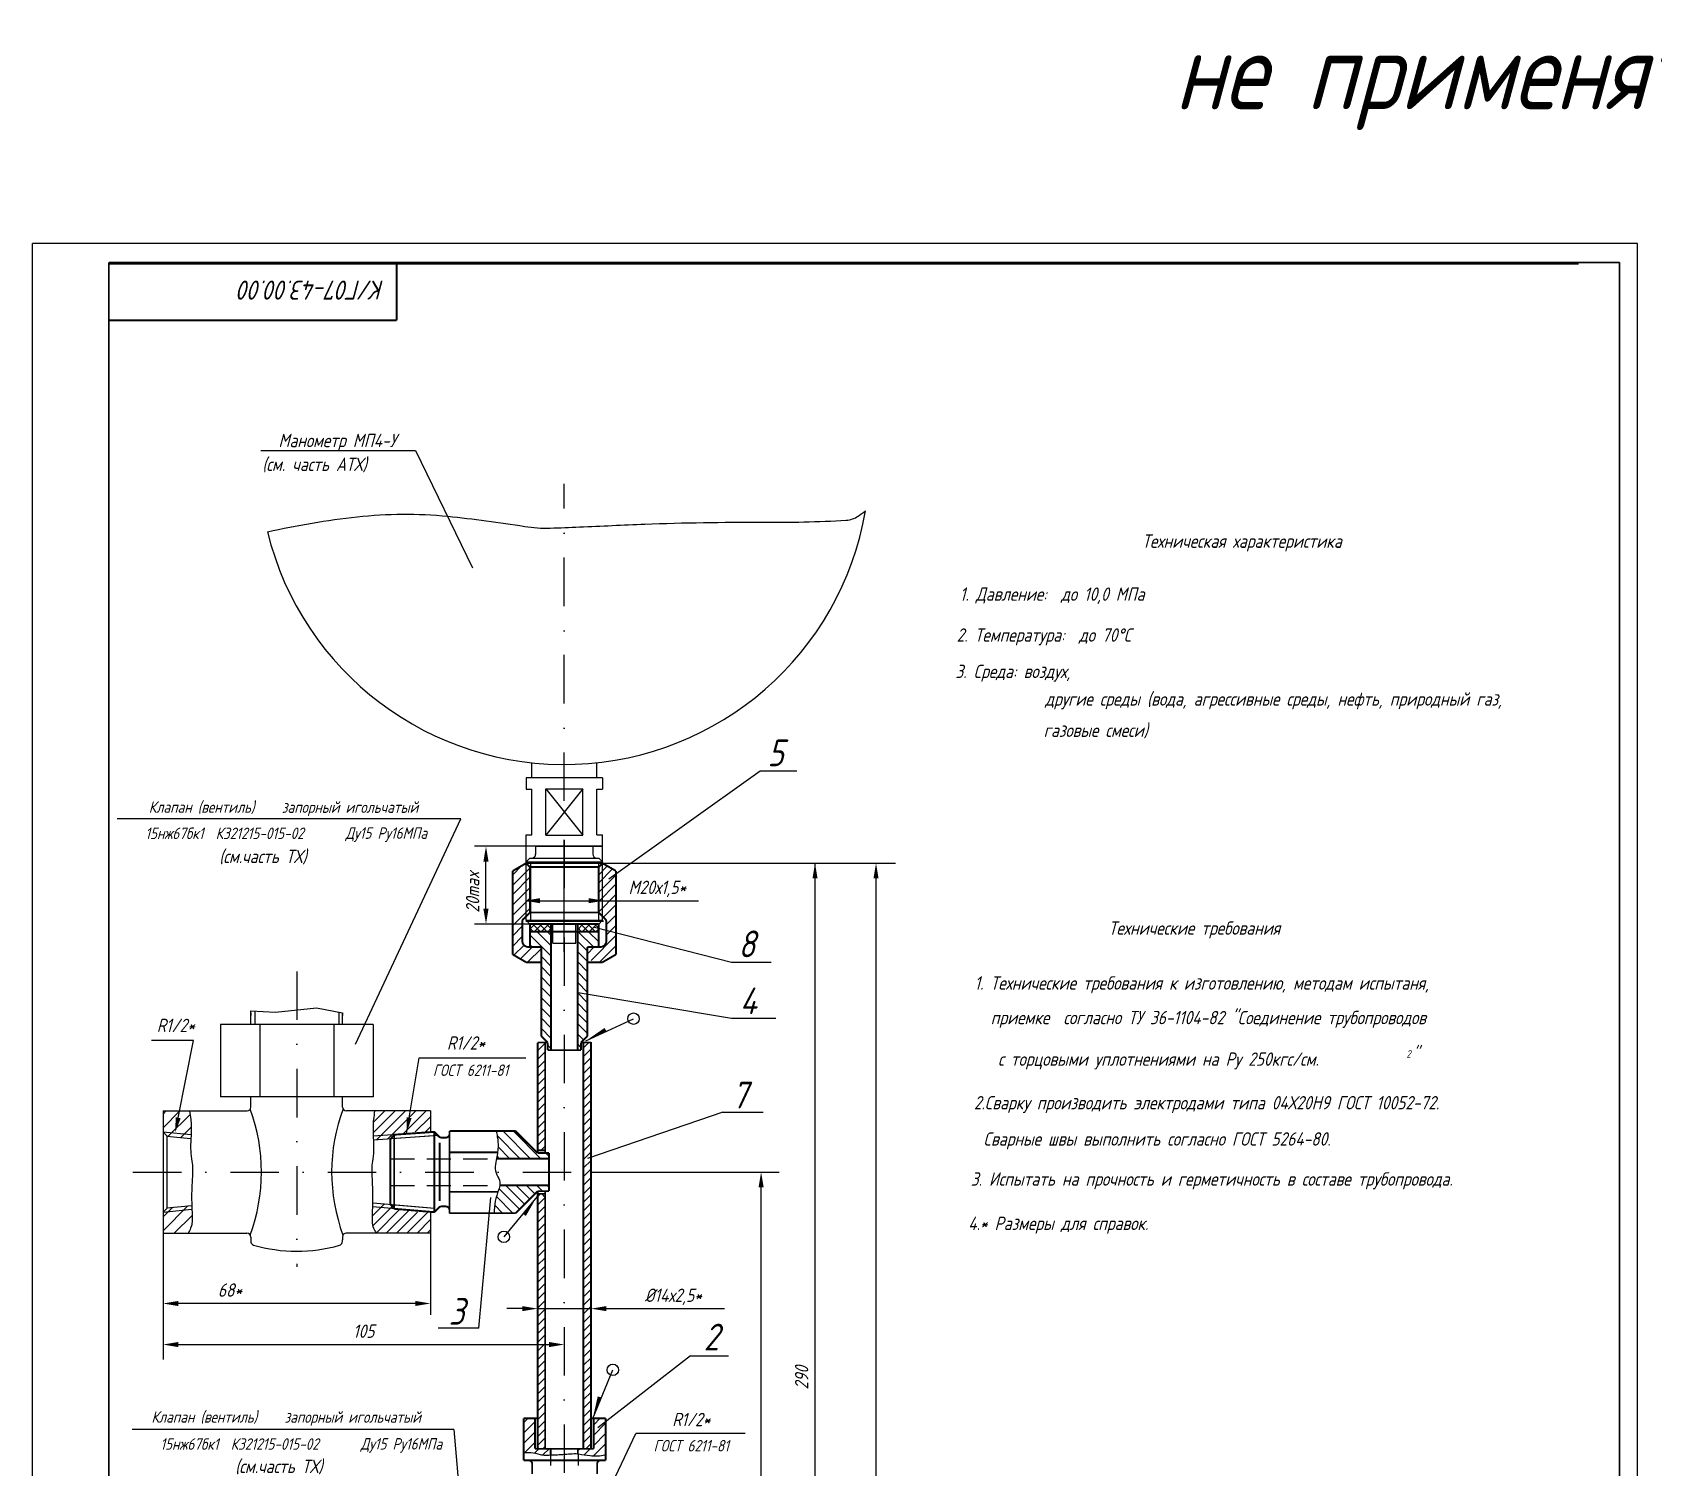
# Model space of a CAD drawing. Extents: x 952 to 2252, y 322 to 974.
# Drawn here: x 951.8 to 1376, y 598.4 to 974 of the extents above; entities that cross this region are included whole.
import ezdxf
from ezdxf.enums import TextEntityAlignment as Align

# ---------------------------------------------------------------- set-up
doc = ezdxf.new("R2010")
doc.units = 0
doc.header["$MEASUREMENT"] = 0
doc.linetypes.add('DASHDOT', pattern=[25.4, 12.7, -6.35, 0, -6.35])
doc.linetypes.add('HIDDEN', pattern=[9.525, 6.35, -3.175])
doc.layers.get('0').update_dxf_attribs({"linetype": 'CONTINUOUS'})
doc.layers.get('DEFPOINTS').update_dxf_attribs({"linetype": 'CONTINUOUS'})
doc.styles.add('ROMANC', font='romanc', dxfattribs={"width": 0.8, "oblique": 15, "height": 3.5})
doc.dimstyles.get("Standard").update_dxf_attribs({"dimtxt": 0.18, "dimasz": 0.18, "dimexe": 0.18, "dimexo": 0.0625, "dimgap": 0.09, "dimtad": 0, "dimtih": 1, "dimtoh": 1, "dimdec": 4, "dimzin": 0, "dimdsep": 46, "dimtxsty": 'Standard', "dimcen": 0.09, "dimadec": 0, "dimazin": 0, "dimtfac": 1, "dimtdec": 4, "dimtofl": 0, "dimtmove": 0, "dimatfit": 3, "dimfxl": 0, "dimtolj": 1, "dimtzin": 0, "dimarcsym": 0})

# ---------------------------------------------------------------- blocks, each defined once
blk = doc.blocks.new('*X5')
at = {"color": 0}
for p, q in [((430.22, 1642.55), (432.22, 1644.55)), ((430.22, 1640.31), (432.22, 1642.31)), ((442.22, 1643.33), (443.63, 1644.74)), ((442.22, 1641.08), (444.22, 1643.08)), ((430.22, 1638.06), (432.22, 1640.06)), ((430.22, 1635.82), (432.22, 1637.82)), ((442.22, 1638.84), (444.22, 1640.84)), ((442.22, 1636.59), (444.22, 1638.59)), ((430.22, 1633.57), (432.22, 1635.57)), ((430.22, 1631.33), (432.22, 1633.33)), ((442.22, 1634.35), (444.22, 1636.35)), ((442.22, 1632.1), (444.22, 1634.1)), ((430.22, 1629.08), (432.22, 1631.08)), ((442.22, 1629.86), (444.22, 1631.86)), ((442.22, 1627.61), (444.22, 1629.61)), ((430.22, 1626.84), (432.22, 1628.84)), ((430.22, 1624.59), (432.22, 1626.59)), ((442.22, 1625.37), (444.22, 1627.37)), ((442.22, 1623.12), (444.22, 1625.12)), ((430.22, 1622.35), (432.22, 1624.35)), ((430.22, 1620.1), (432.22, 1622.1)), ((442.22, 1620.88), (444.22, 1622.88)), ((442.22, 1618.63), (444.22, 1620.63)), ((430.22, 1617.86), (432.22, 1619.86)), ((431.15, 1616.54), (432.22, 1617.61)), ((442.22, 1616.39), (444.22, 1618.39)), ((442.22, 1614.14), (444.22, 1616.14)), ((442.22, 1611.9), (444.22, 1613.9)), ((442.22, 1609.65), (443.41, 1610.84)), ((442.22, 1607.41), (444.22, 1609.41)), ((443.41, 1610.84), (444.22, 1611.65)), ((430.22, 1604.39), (430.97, 1605.14)), ((430.22, 1602.14), (432.22, 1604.14)), ((442.22, 1605.16), (444.22, 1607.16)), ((442.22, 1602.92), (444.22, 1604.92)), ((430.22, 1599.9), (432.22, 1601.9)), ((430.22, 1597.65), (432.22, 1599.65)), ((442.22, 1600.67), (444.22, 1602.67)), ((442.22, 1598.43), (444.22, 1600.43)), ((430.22, 1595.41), (432.22, 1597.41)), ((430.22, 1593.16), (432.22, 1595.16)), ((442.22, 1596.18), (444.22, 1598.18)), ((442.22, 1593.94), (444.22, 1595.94)), ((430.22, 1590.92), (432.22, 1592.92)), ((442.22, 1591.69), (444.22, 1593.69)), ((442.22, 1589.45), (444.22, 1591.45)), ((430.22, 1588.67), (432.22, 1590.67)), ((430.22, 1586.43), (432.22, 1588.43)), ((442.22, 1587.2), (444.22, 1589.2)), ((442.22, 1584.96), (444.22, 1586.96)), ((430.22, 1584.18), (432.22, 1586.18)), ((430.22, 1581.94), (432.22, 1583.94)), ((442.22, 1582.71), (444.22, 1584.71)), ((442.22, 1580.47), (444.22, 1582.47)), ((430.22, 1579.69), (432.22, 1581.69)), ((430.22, 1577.45), (432.22, 1579.45)), ((442.22, 1578.22), (444.22, 1580.22)), ((430.22, 1575.2), (432.22, 1577.2)), ((430.22, 1572.96), (432.22, 1574.96)), ((442.22, 1575.98), (444.22, 1577.98)), ((442.22, 1573.73), (444.22, 1575.73)), ((430.22, 1570.71), (432.22, 1572.71)), ((430.22, 1568.47), (432.22, 1570.47)), ((442.22, 1571.49), (444.22, 1573.49)), ((442.22, 1569.24), (444.22, 1571.24)), ((430.22, 1566.22), (432.22, 1568.22)), ((430.22, 1563.98), (432.22, 1565.98)), ((442.22, 1567), (444.22, 1569)), ((442.22, 1564.75), (444.22, 1566.75)), ((430.22, 1561.73), (432.22, 1563.73)), ((430.92, 1560.19), (432.22, 1561.49)), ((442.22, 1562.5), (444.22, 1564.5)), ((442.22, 1560.26), (444.22, 1562.26)), ((430.22, 1559.49), (430.92, 1560.19)), ((430.22, 1557.24), (432.22, 1559.24)), ((430.22, 1555), (432.22, 1557)), ((442.22, 1558.01), (444.22, 1560.01)), ((442.22, 1555.77), (444.22, 1557.77)), ((430.22, 1552.75), (432.22, 1554.75)), ((442.22, 1553.52), (444.22, 1555.52)), ((442.22, 1551.28), (444.22, 1553.28)), ((430.22, 1550.5), (432.22, 1552.5)), ((430.22, 1548.26), (432.22, 1550.26)), ((442.22, 1549.03), (444.22, 1551.03)), ((442.22, 1546.79), (444.22, 1548.79)), ((430.22, 1546.01), (432.22, 1548.01)), ((430.22, 1543.77), (432.22, 1545.77)), ((442.22, 1544.54), (444.22, 1546.54)), ((442.22, 1542.3), (444.22, 1544.3)), ((430.22, 1541.52), (432.22, 1543.52)), ((430.22, 1539.28), (432.22, 1541.28)), ((442.22, 1540.05), (444.22, 1542.05)), ((431.6, 1538.41), (432.22, 1539.03)), ((442.82, 1538.41), (444.22, 1539.81))]:
    blk.add_line(p, q, dxfattribs=at)
blk = doc.blocks.new('*X1')
at = {"color": 0}
for p, q in [((426.61, 402.37), (427.76, 403.51)), ((444.92, 401.81), (446.62, 403.51)), ((426.61, 399.67), (429.52, 402.58)), ((426.61, 396.98), (429.52, 399.88)), ((444.92, 399.12), (448.01, 402.21)), ((444.92, 396.42), (448.01, 399.52)), ((426.82, 394.49), (429.52, 397.19)), ((429.42, 394.39), (430.54, 395.52)), ((431.61, 393.9), (433.23, 395.52)), ((440.77, 394.97), (441.31, 395.52)), ((442.42, 393.92), (444.01, 395.52)), ((444.86, 393.67), (448.01, 396.83)), ((447.76, 393.88), (448.01, 394.13))]:
    blk.add_line(p, q, dxfattribs=at)
blk = doc.blocks.new('*D6')
at = {"color": 0, "linetype": 'ByBlock'}
for p, q in [((1052.25, 773.17), (1018.76, 773.17)), ((1021.76, 756.82), (1021.76, 769.17)), ((1051.26, 752.82), (1018.76, 752.82))]:
    blk.add_line(p, q, dxfattribs=at)
for points in [[(1021.09, 769.17), (1022.43, 769.17), (1021.76, 773.17)], [(1021.09, 756.82), (1022.43, 756.82), (1021.76, 752.82)]]:
    blk.add_solid(points, dxfattribs=at)
at = {"layer": 'DEFPOINTS', "color": 0, "linetype": 'ByBlock'}
for p in [(1021.76, 773.17), (1052.25, 773.17), (1051.26, 752.82)]:
    blk.add_point(p, dxfattribs=at)
at = {"color": 0, "linetype": 'ByBlock', "style": 'ROMANC', "oblique": 15, "width": 0.8}
blk.add_text('20max', height=3.5, rotation=90, dxfattribs=at).set_placement((1018.26, 761.17), align=Align.MIDDLE_CENTER)
blk = doc.blocks.new('*X0')
at = {"color": 0}
for p, q in [((425.69, 471.44), (419.63, 477.5)), ((428.38, 471.44), (421.13, 478.69)), ((431.07, 471.44), (423.82, 478.69)), ((420.3, 471.44), (419.61, 472.13)), ((422.99, 471.44), (419.88, 474.56)), ((433.22, 471.99), (432.27, 472.94)), ((425.47, 458.19), (420.13, 463.52)), ((426.81, 459.54), (421.91, 464.44)), ((428.16, 460.88), (424.6, 464.44)), ((429.51, 462.23), (427.3, 464.44)), ((431.49, 462.94), (429.99, 464.44)), ((433.22, 463.91), (432.69, 464.44)), ((421.08, 457.19), (419, 459.27)), ((423.77, 457.19), (419.45, 461.52))]:
    blk.add_line(p, q, dxfattribs=at)
blk = doc.blocks.new('*X4')
at = {"color": 0}
for p, q in [((428.22, 720.97), (429.54, 722.29)), ((429.18, 720.29), (428.22, 721.25)), ((430.97, 720.29), (428.97, 722.29)), ((429.33, 720.29), (431.33, 722.29)), ((432.77, 720.29), (430.77, 722.29)), ((431.13, 720.29), (433.13, 722.29)), ((433.72, 721.14), (432.57, 722.29)), ((440.72, 720.9), (442.11, 722.29)), ((441.75, 720.29), (440.72, 721.33)), ((443.55, 720.29), (441.55, 722.29)), ((441.91, 720.29), (443.91, 722.29)), ((445.34, 720.29), (443.34, 722.29)), ((443.7, 720.29), (445.7, 722.29)), ((446.22, 721.22), (445.14, 722.29)), ((432.93, 720.29), (433.72, 721.09)), ((445.5, 720.29), (446.22, 721.01))]:
    blk.add_line(p, q, dxfattribs=at)
blk = doc.blocks.new('*X3')
at = {"color": 0}
for p, q in [((433.72, 692.41), (430.1, 696.02)), ((433.72, 695.1), (432.79, 696.02)), ((444.88, 692.02), (440.88, 696.02)), ((446.22, 693.38), (443.57, 696.02)), ((433.72, 689.71), (428.22, 695.21)), ((428.71, 692.02), (428.22, 692.52)), ((443.22, 690.99), (440.72, 693.49)), ((433.72, 687.02), (431.22, 689.52)), ((443.22, 688.29), (440.72, 690.79)), ((443.22, 685.6), (440.72, 688.1)), ((433.72, 684.32), (431.22, 686.82)), ((433.72, 681.63), (431.22, 684.13)), ((443.22, 682.91), (440.72, 685.41)), ((433.72, 678.94), (431.22, 681.44)), ((443.22, 680.21), (440.72, 682.71)), ((443.22, 677.52), (440.72, 680.02)), ((433.72, 676.24), (431.22, 678.74)), ((433.72, 673.55), (431.22, 676.05)), ((443.22, 674.82), (440.72, 677.32)), ((443.22, 672.13), (440.72, 674.63)), ((433.72, 670.85), (431.22, 673.35)), ((433.72, 668.16), (431.22, 670.66)), ((443.22, 669.44), (440.72, 671.94)), ((433.72, 665.47), (432.87, 666.32)), ((442.25, 667.71), (440.72, 669.24)), ((441.57, 665.7), (440.72, 666.55))]:
    blk.add_line(p, q, dxfattribs=at)

msp = doc.modelspace()

# ---------------------------------------------------------------- linework, layer by layer
for p, q in [((951.7984, 324.7636), (951.7984, 918.7636)), ((951.7984, 324.7636), (951.7984, 918.7636)), ((1371.7984, 918.7636), (951.7984, 918.7636)), ((1371.7984, 324.7636), (1371.7984, 918.7636)), ((1371.7984, 324.7636), (1371.7984, 918.7636)), ((971.7984, 913.43), (1356.371, 913.43)), ((1011.55, 864.521), (1052.03222, 864.521)), ((1052.03222, 864.521), (1066.941, 833.858)), ((1142.214, 780.67), (1102.676, 752.411)), ((1151.815, 780.67), (1142.214, 780.67)), ((1100.983, 778.90566), (1080.983, 778.90566)), ((1080.983, 778.90566), (1080.983, 775.90566)), ((1080.983, 778.90566), (1080.983, 775.90566)), ((1100.983, 778.90566), (1100.983, 775.90566)), ((1080.983, 775.90566), (1082.483, 775.90566)), ((1086.121, 776.045), (1095.853, 776.045)), ((1086.121, 776.00034), (1095.845, 776.00034)), ((1086.121, 763.861), (1086.121, 776.00034)), ((1086.121, 776.00034), (1095.845, 763.861)), ((1095.845, 776.00034), (1086.121, 763.861)), ((1095.845, 763.861), (1095.845, 776.00034)), ((1099.483, 775.90566), (1100.983, 775.90566)), ((1063.92599, 768.184), (973.987, 768.184)), ((1036.359, 709.23), (1063.92599, 768.184)), ((1080.983, 760.051), (1080.983, 764.00034)), ((1080.983, 761.00034), (1080.983, 764.00034)), ((1080.983, 764.00034), (1082.483, 764.00034)), ((1086.121, 763.861), (1095.853, 763.861)), ((1099.483, 764.00034), (1100.983, 764.00034)), ((1100.983, 761.00034), (1100.983, 764.00034)), ((1083.483, 761.00034), (1080.983, 761.00034)), ((1083.483, 761.00034), (1100.983, 761.00034)), ((1080.983, 756.927), (1081.983, 757.927)), ((1080.983, 756.927), (1100.983, 756.927)), ((1081.983, 757.927), (1099.983, 757.927)), ((1081.983, 757.905), (1082.483, 757.905)), ((1100.983, 756.927), (1099.983, 757.927)), ((1099.983, 741.648), (1099.983, 756.927)), ((1080.983, 742.66), (1080.983, 750.61659)), ((1080.983, 743.81), (1080.983, 750.61659)), ((1080.983, 743.832), (1080.983, 750.61659)), ((1100.983, 741.648), (1100.983, 750.61659)), ((1100.983, 742.694), (1100.983, 750.61659)), ((1100.983, 743.832), (1100.983, 750.61659)), ((1100.983, 746.75), (1126.095, 746.75)), ((1080.983, 741.648), (1100.983, 741.648)), ((1080.983, 741.648), (1081.983, 740.648)), ((1081.983, 740.648), (1099.983, 740.648)), ((1134.72, 730.622), (1098.852, 739.777)), ((1100.983, 741.648), (1099.983, 740.648)), ((1087.983, 735.648), (1093.983, 735.648)), ((1145.099, 730.622), (1134.72, 730.622)), ((1134.72, 715.951), (1094.635, 722.618)), ((1008.983, 714.392), (1008.983, 717.90312)), ((1008.983, 717.43), (1008.983, 716.73)), ((1009.99222, 717.84712), (1009.99222, 714.392)), ((1031.97378, 717.62947), (1031.97378, 714.392)), ((1032.983, 714.392), (1032.983, 717.43867)), ((1032.983, 717.43), (1032.983, 716.73)), ((1000.983, 714.392), (1000.983, 695.392)), ((1040.983, 714.392), (1000.983, 714.392)), ((1011.273, 714.392), (1011.273, 695.392)), ((1030.693, 714.392), (1030.693, 695.392)), ((1040.983, 714.392), (1040.983, 695.392)), ((1096.63833, 710.11286), (1109.11077, 715.87303)), ((1146.32, 715.951), (1134.72, 715.951)), ((993.988, 710.172), (982.983, 710.172)), ((989.94103, 689.95221), (993.988, 710.172)), ((1049.69465, 685.74545), (1052.965, 705.627)), ((1052.965, 705.627), (1080.88185, 705.627)), ((985.983, 691.75), (1007.983, 691.75)), ((1040.983, 695.392), (1000.983, 695.392)), ((1008.983, 692.75), (1008.983, 695.392)), ((1032.983, 692.75), (1032.983, 695.392)), ((1055.983, 691.75), (1033.983, 691.75)), ((1132.451, 691.402), (1097.045, 679.267)), ((1132.451, 691.402), (1143.026, 691.402)), ((985.98247, 686.25078), (993.2953, 685.55513)), ((985.983, 686.25), (986.983, 685.25)), ((986.983, 685.25), (986.983, 666.2)), ((986.983, 685.15109), (993.17473, 684.56209)), ((1055.98652, 686.19038), (1040.99411, 685.13021)), ((1057.87928, 685.32172), (1041.09057, 684.13453)), ((1045.451, 684.33441), (1045.451, 667.35345)), ((1046.47826, 685.51801), (1045.55129, 684.44996)), ((1057.02264, 685.26115), (1045.55129, 684.44996)), ((1058.15811, 685.04289), (1056.951, 686.25)), ((985.983, 665.25), (986.983, 666.25)), ((986.983, 666.35649), (993.49671, 667.00665)), ((1055.98556, 665.33127), (1040.77167, 666.60719)), ((1057.08856, 666.24227), (1040.88906, 667.60086)), ((1057.03375, 666.24687), (1045.57398, 667.20795)), ((1046.48691, 666.12788), (1045.57398, 667.20795)), ((1058.451, 666.75), (1056.928, 665.227)), ((1058.15811, 666.45711), (1056.928, 665.227)), ((1058.30455, 666.60355), (1056.951, 665.25)), ((1058.15811, 666.45711), (1056.951, 665.25)), ((1068.592, 634.876), (1071.784, 669.056)), ((1083.866, 669.39232), (1075.15305, 658.77037)), ((985.98272, 665.25168), (993.52853, 666.00486)), ((1060.951, 665), (1060.951, 665.75)), ((985.983, 659.75), (1007.92822, 659.75)), ((1008.92822, 658.75), (1008.92822, 657.984)), ((1032.91878, 658.75), (1032.91878, 657.984)), ((1055.983, 659.75), (1033.91878, 659.75)), ((1068.592, 634.876), (1058.017, 634.876)), ((1098.41394, 611.27773), (1103.6652, 623.97283)), ((1124.021, 627.636), (1099.781, 608.805)), ((1124.021, 627.636), (1133.935, 627.636)), ((1062.041, 608.366), (977.924, 608.366)), ((1062.041, 608.366), (1065.306, 572.053)), ((1102.20589, 591.43059), (1109.70677, 607.305)), ((1138.283, 607.305), (1109.70677, 607.305)), ((1087.40948, 601.72463), (1087.40948, 598.979)), ((1094.64348, 602.00424), (1094.64348, 598.979))]:
    msp.add_line(p, q)
at = {"linetype": 'DASHDOT'}
for p, q in [((1090.983, 772.853), (1090.983, 855.875)), ((1090.983, 762.698), (1090.983, 405.529)), ((1020.983, 728.263), (1020.983, 650.903)), ((978.091, 675.75), (1100.01274, 675.75))]:
    msp.add_line(p, q, dxfattribs=at)
at = {"linetype": 'Continuous'}
for p, q in [((1082.483, 778.90566), (1082.483, 782.85584)), ((1099.483, 778.90566), (1099.483, 782.85584)), ((1082.483, 764.00034), (1082.483, 775.90566)), ((1099.483, 764.00034), (1099.483, 775.90566)), ((1083.483, 761.00034), (1083.483, 758.875)), ((1090.983, 733.379), (1090.983, 762.701)), ((1098.483, 761.00034), (1098.483, 758.905)), ((1087.983, 735.648), (1087.983, 740.648)), ((1093.983, 735.648), (1093.983, 740.648)), ((985.983, 691.75), (985.983, 659.75)), ((985.983, 691.75), (985.983, 659.75)), ((1055.983, 691.75), (1055.983, 686.25)), ((1046.451, 685.51608), (1046.451, 675.75)), ((1046.451, 685.4866), (1046.451, 666.13089)), ((1046.451, 666.13089), (1046.451, 675.75)), ((1058.86521, 666.75), (1059.951, 666.75)), ((1055.983, 665.25), (1055.983, 659.75)), ((1060.951, 665), (1078.233, 665))]:
    msp.add_line(p, q, dxfattribs=at)
at = {"color": 0, "linetype": 'ByBlock'}
for p, q in [((1080.983, 750.61659), (1080.983, 764.00034)), ((1100.983, 750.61659), (1100.983, 764.00034)), ((1080.983, 750.61659), (1080.983, 760.051)), ((1082.233, 741.648), (1082.233, 756.927)), ((1090.983, 756.565), (1177.642, 756.565)), ((1090.983, 756.565), (1175.465, 756.565)), ((1100.983, 750.61659), (1100.983, 756.927)), ((1156.589, 473.75), (1156.589, 756.565)), ((1172.559, 414.204), (1172.559, 752.565)), ((1080.983, 741.648), (1080.983, 750.078)), ((1080.983, 742.66), (1080.983, 750.078)), ((1080.983, 746.75), (1100.983, 746.75)), ((1097.983, 675.75), (1147.169, 675.75)), ((1142.489, 473.75), (1142.489, 671.75)), ((985.983, 660.40273), (985.983, 626.685)), ((985.983, 659.75), (985.983, 638.355)), ((1055.983, 659.75), (1055.983, 638.355)), ((1051.983, 641.355), (989.983, 641.355)), ((1083.983, 603.324), (1083.983, 643.007)), ((1097.983, 603.324), (1097.983, 643.007)), ((1079.983, 640.007), (1075.983, 640.007)), ((1083.983, 640.007), (1097.983, 640.007)), ((1101.983, 640.007), (1105.983, 640.007)), ((1105.983, 640.007), (1132.91633, 640.007)), ((989.983, 630.611), (1086.983, 630.611))]:
    msp.add_line(p, q, dxfattribs=at)
at = {"color": 0}
for p, q in [((1077.483, 753.55562), (1079.82219, 755.8948)), ((1077.483, 750.78162), (1081.983, 755.28162)), ((1099.983, 753.519), (1102.1326, 755.6686)), ((1100.983, 756.21949), (1101.20205, 756.43853)), ((1077.483, 754.2721), (1078.12696, 754.91607)), ((1077.483, 748.40362), (1081.983, 752.90362)), ((1099.983, 751.432), (1103.60322, 755.05222)), ((1099.983, 748.955), (1104.483, 753.455)), ((1099.983, 746.577), (1104.483, 751.077)), ((1077.483, 745.62962), (1081.983, 750.12962)), ((1077.483, 742.93554), (1081.983, 747.43554)), ((1099.983, 743.88293), (1104.483, 748.38293)), ((1077.483, 740.24146), (1081.983, 744.74146)), ((1101.23558, 742.44142), (1104.483, 745.68885)), ((1101.983, 740.49477), (1104.483, 742.99477)), ((1077.483, 737.54739), (1079.983, 740.04739)), ((1101.983, 737.80069), (1104.483, 740.30069)), ((1077.483, 734.85331), (1079.983, 737.35331)), ((1077.81003, 732.48626), (1080.44603, 735.12226)), ((1079.51801, 731.50016), (1082.66584, 734.648)), ((1081.35992, 730.648), (1084.983, 734.27108)), ((1096.983, 732.80069), (1098.83031, 734.648)), ((1097.983, 731.10662), (1104.483, 737.60662)), ((1100.21846, 730.648), (1104.483, 734.91254)), ((985.983, 690.9356), (986.7974, 691.75)), ((985.983, 687.3435), (990.3895, 691.75)), ((1040.95873, 685.988), (1046.72074, 691.75)), ((1040.96203, 688.68537), (1044.02666, 691.75)), ((1041.85328, 684.18847), (1049.41482, 691.75)), ((1044.75236, 684.39347), (1052.10889, 691.75)), ((1048.73023, 685.67726), (1054.80297, 691.75)), ((987.34797, 685.11637), (993.06726, 690.83566)), ((990.62805, 684.80435), (993.34357, 687.51986)), ((1051.99705, 686.25), (1055.983, 690.23595)), ((1054.69112, 686.25), (1055.983, 687.54188)), ((985.983, 660.40273), (992.48604, 666.90577)), ((985.983, 663.99483), (988.49564, 666.50747)), ((1040.69687, 664.17352), (1043.87389, 667.35053)), ((1040.86521, 661.64778), (1046.35951, 667.14208)), ((1085.983, 669.12648), (1085.05948, 670.05)), ((988.92237, 659.75), (993.58256, 664.41019)), ((1041.70973, 659.79822), (1047.91926, 666.00775)), ((1044.35558, 659.75), (1050.40488, 665.7993)), ((1047.04966, 659.75), (1052.54966, 665.25)), ((1049.74374, 659.75), (1055.24374, 665.25)), ((1052.43781, 659.75), (1055.983, 663.29519)), ((992.51447, 659.75), (992.58349, 659.81902)), ((1055.13189, 659.75), (1055.983, 660.60111)), ((1084.43356, 603.324), (1083.983, 603.77456))]:
    msp.add_line(p, q, dxfattribs=at)
at = {"linetype": 'HIDDEN'}
for p, q in [((1045.451, 679.25), (1073.22833, 679.25)), ((1045.451, 672.25), (1074.08946, 672.25))]:
    msp.add_line(p, q, dxfattribs=at)
at = {"const_width": 0.5}
for points in [[(971.7984, 329.7636), (971.7984, 913.7636)], [(1367.1204, 913.7636), (971.7984, 913.7636)], [(1047.1084, 898.6056), (1047.1084, 913.6056)], [(1367.1204, 329.7636), (1367.1204, 913.7636)], [(1047.1084, 898.6056), (971.7984, 898.6056)], [(1081.133, 756.6516), (1077.483, 754.54427)], [(1080.983, 756.565), (1100.983, 756.565)], [(1080.983, 756.565), (1081.983, 755.565)], [(1081.983, 743.66), (1081.983, 755.565)], [(1081.983, 755.565), (1099.983, 755.565)], [(1100.983, 756.565), (1099.983, 755.565)], [(1099.983, 743.66), (1099.983, 755.565)], [(1100.833, 756.6516), (1104.483, 754.54427)], [(1077.483, 732.67508), (1077.483, 754.54427)], [(1104.483, 732.66873), (1104.483, 754.54427)], [(1080.27589, 741.95289), (1081.983, 743.66)], [(1081.983, 743.66), (1100.017, 743.66)], [(1101.69011, 741.98689), (1099.983, 743.694)], [(1079.983, 736.248), (1079.983, 741.27979)], [(1080.846, 741.402), (1101.28, 741.402)], [(1099.983, 740.648), (1081.983, 740.648)], [(1099.983, 738.648), (1081.983, 738.648)], [(1101.983, 736.248), (1101.983, 741.27979)], [(1083.983, 734.648), (1081.583, 734.648)], [(1084.983, 734.648), (1082.483, 734.648)], [(1100.383, 734.648), (1096.983, 734.648)], [(1099.483, 734.648), (1097.983, 734.648)], [(1080.994, 730.648), (1077.483, 732.67508)], [(1084.983, 730.648), (1080.994, 730.648)], [(1100.983, 730.648), (1096.983, 730.648)], [(1100.983, 730.648), (1104.483, 732.66873)], [(1083.983, 709.648), (1083.983, 680.75)], [(1083.983, 709.648), (1083.983, 702.879)], [(1083.983, 709.648), (1086.633, 709.648)], [(1086.633, 709.648), (1084.983, 711.298)], [(1085.983, 709.648), (1085.983, 680.75)], [(1095.333, 709.648), (1096.983, 711.298)], [(1095.333, 709.648), (1097.983, 709.648)], [(1095.983, 709.648), (1095.983, 603.324)], [(1097.983, 709.787), (1097.983, 709.648)], [(1097.983, 709.648), (1097.983, 603.324)], [(1095.333, 707.648), (1086.633, 707.648)], [(1046.47826, 685.51801), (1045.451, 684.33441)], [(1045.451, 684.33441), (1045.451, 667.35345)], [(1056.95211, 686.25866), (1046.451, 685.51608)], [(1046.451, 685.51608), (1046.451, 675.76)], [(1058.15811, 685.04289), (1056.928, 686.273)], [(1056.94299, 686.25801), (1056.94299, 665.218)], [(1058.375, 683.428), (1058.375, 668.203)], [(1060.951, 686.5), (1060.951, 665)], [(1083.983, 680.75), (1078.233, 686.5)], [(1086.983, 680.75), (1086.983, 670.75)], [(1046.451, 666.13089), (1046.451, 675.74)], [(1083.983, 670.75), (1078.233, 665)], [(1083.983, 670.75), (1083.983, 603.324)], [(1085.983, 670.75), (1085.983, 603.324)], [(1046.48691, 666.12788), (1045.451, 667.35345)], [(1046.48691, 666.12788), (1045.57398, 667.20795)], [(1056.95018, 665.25037), (1046.451, 666.13089)], [(1058.15811, 666.45711), (1056.928, 665.227)], [(1060.951, 665), (1060.951, 665.75)], [(1080.378, 611.324), (1083.983, 611.324)], [(1083.283, 611.324), (1083.283, 603.324)], [(1097.983, 611.324), (1101.778, 611.324)], [(1098.683, 611.324), (1098.683, 603.324)], [(1090.983, 603.324), (1083.283, 603.324)], [(1090.983, 603.324), (1098.683, 603.324)], [(1082.578, 596.72911), (1082.578, 599.339)], [(1084.009, 600.353), (1091.078, 600.353)], [(1099.578, 596.72911), (1099.578, 599.339)]]:
    msp.add_lwpolyline(points, dxfattribs=at)
for points, format in [([(1013.30114, 843.28421, -0.027756473), (1036.76594, 847.21778, -0.052492809), (1060.468, 847.353, -0.01575568), (1080.61314, 844.70507, 0.0477579), (1087.315, 844.257, 0.004677512), (1094.96846, 844.54827, -0.002089431), (1112.098, 845.289, -0.011572231), (1142.64058, 845.77447, 0.015978066), (1164.76, 846.321, 0.138005901), (1167.87227, 847.39029, 0.006099631), (1169.81245, 848.76784)], "xyb"), ([(1096.63833, 710.11286, 0, 1, 0), (1101.77076, 713.02287, 1, 1, 0)], "xyseb"), ([(992.92562, 691.75, -0.010157751), (993.24497, 689.51112, -0.030036469), (993.344, 687.898, -0.01379802), (993.22942, 683.54836, 0.026226018), (993.226, 681.258, 0.028310418), (993.51772, 678.55618, -0.037564622), (993.7, 676.515, -0.018985559), (993.65178, 674.50584, 0.008914502), (993.463, 670.231, 0.019358492), (993.50514, 666.83538, -0.016130036), (993.582, 662.761, -0.103314017), (993.20718, 661.07924, -0.018146955), (992.54616, 659.75)], "xyb"), ([(1041.35638, 691.75, 0.010157751), (1041.03703, 689.51112, 0.030036469), (1040.938, 687.898, 0.01379802), (1041.05258, 683.54836, -0.026226018), (1041.056, 681.258, -0.028310418), (1040.76428, 678.55618, 0.037564622), (1040.582, 676.515, 0.018985559), (1040.63022, 674.50584, -0.008914502), (1040.819, 670.231, -0.019358492), (1040.77686, 666.83538, 0.016130036), (1040.7, 662.761, 0.103314017), (1041.07482, 661.07924, 0.018146955), (1041.73584, 659.75)], "xyb"), ([(1073.12118, 686.5, -0.016510251), (1073.4497, 685.00461, -0.057063958), (1073.638, 682.289, -0.05002926), (1073.14254, 678.89004, 0.075747139), (1072.93, 676.624, 0.123785591), (1073.59999, 674.48845, -0.143186847), (1074.111, 672.612, -0.09174366), (1073.7878, 671.03008, 0.048639563), (1072.93, 668.127, 0.049058473), (1072.6413, 665, 0.045188395)], "xyb"), ([(1083.866, 669.39232, 0, 1, 0), (1080.51593, 664.53567, 1, 1, 0)], "xyseb"), ([(1098.41394, 611.27773, 0, 1, 0), (1100.20857, 616.89817, 1, 1, 0)], "xyseb"), ([(1080.378, 602.26121, -0.002784946), (1080.53125, 602.29082, -0.076648762), (1082.241, 602.346, -0.040156541), (1084.68703, 601.84761, 0.07548937), (1086.009, 601.674, 0.00418862), (1087.78548, 601.72463, 0.004005602), (1089.642, 601.808, 0.008092421), (1091.62239, 601.94501, -0.008340289), (1093.544, 602.077, -0.062238157), (1094.70175, 601.99301, 0.02362227), (1097.716, 601.539, 0.073605355), (1101.67712, 601.71612, 0.001065284), (1101.778, 601.73591)], "xyb")]:
    msp.add_lwpolyline(points, format=format)
for points in [[(1079.983, 741.27979, -0.198912367), (1080.27589, 741.98689, -0.198912367)], [(1101.69011, 741.98689, -0.198912367), (1101.983, 741.27979, -0.198912367)], [(1081.583, 734.648, -0.414213562), (1079.983, 736.248, -0.414213562)], [(1101.983, 736.248, -0.414213562), (1100.383, 734.648, -0.414213562)], [(1058.15811, 685.04289, 0.198912367), (1058.86521, 684.75, 0.198912367)], [(1059.951, 684.75, 0.414213562), (1060.951, 685.75, 0.414213562)], [(1058.15811, 666.45711, -0.198912367), (1058.86521, 666.75, -0.198912367)], [(1059.951, 666.75, -0.414213562), (1060.951, 665.75, -0.414213562)], [(1082.578, 599.339, 0.414213562), (1081.578, 600.339, 0.414213562)], [(1100.578, 600.339, 0.414213562), (1099.578, 599.339, 0.414213562)]]:
    msp.add_lwpolyline(points, format="xyb", dxfattribs=at)
at = {"linetype": 'Continuous', "const_width": 0.5}
for points in [[(1081.983, 740.648), (1081.983, 734.648)], [(1087.483, 740.648), (1087.483, 707.648)], [(1094.483, 740.648), (1094.483, 707.648)], [(1099.983, 740.648), (1099.983, 734.648)], [(1084.983, 734.648), (1084.983, 711.298)], [(1096.983, 734.648), (1096.983, 711.298)], [(1083.983, 709.648), (1086.633, 709.648)], [(1086.633, 709.648), (1086.633, 707.648)], [(1095.333, 709.648), (1097.983, 709.648)], [(1095.333, 709.648), (1095.333, 707.648)], [(1058.86521, 684.75), (1059.951, 684.75)], [(1060.951, 686.5), (1078.233, 686.5)], [(1060.951, 680.9), (1073.51924, 680.9)], [(1073.22833, 679.25), (1086.983, 679.25)], [(1083.983, 681.45), (1085.983, 681.45)], [(1083.983, 680.75), (1086.983, 680.75)], [(1060.951, 670.562), (1073.6071, 670.562)], [(1074.08946, 672.25), (1086.983, 672.25)], [(1083.983, 670.75), (1086.983, 670.75)], [(1083.983, 670.05), (1085.983, 670.05)], [(1058.86521, 666.75), (1059.951, 666.75)], [(1060.951, 665), (1078.233, 665)], [(1080.378, 600.339), (1080.378, 611.324)], [(1101.778, 600.339), (1101.778, 611.324)], [(1087.433, 603.324), (1087.433, 601.71221)], [(1094.533, 603.324), (1094.533, 601.94946)]]:
    msp.add_lwpolyline(points, dxfattribs=at)
msp.add_lwpolyline([(1008.983, 717.90312), (1015.383, 717.548), (1026.105, 718.739), (1032.983, 717.43867)])
at = {"color": 0, "linetype": 'ByBlock', "const_width": 0.5}
for points in [[(1101.778, 600.339), (1080.378, 600.339)], [(1101.778, 600.339), (1100.578, 600.339)]]:
    msp.add_lwpolyline(points, dxfattribs=at)
for centre in [(1109.11077, 715.87303), (1075.15305, 658.77037), (1103.6652, 623.97283)]:
    msp.add_circle(centre, 1.5)
for centre, radius, start, end in [((1090.983, 862.403), 80, 193.8266378, 350.1866267), ((1082.483, 758.905), 1, 270, 360), ((1099.483, 758.905), 1, 180, 257.9593923), ((1007.983, 692.75), 1, 270, 0), ((964.34702, 675.75), 47.38801, 339.6560933, 20.2754941), ((1077.48898, 675.75), 47.38801, 159.5514121, 200.3583917), ((1033.983, 692.75), 1, 180, 270), ((1058.86521, 665.75), 1, 90, 135), ((1059.951, 665.75), 1, 0, 90), ((1007.92822, 658.75), 1, 0, 90), ((1011.92822, 657.984), 3, 180, 190.7453544), ((1029.91878, 657.984), 3, 347.4273322, 0), ((1033.91878, 658.75), 1, 90, 180), ((1009.96329, 657.61111), 1, 190.7453544, 253.6990923), ((1021.025, 695.437), 40.41014, 253.6990923, 285.9741652), ((1031.87082, 657.54864), 1, 285.9741652, 347.4273322)]:
    msp.add_arc(centre, radius, start, end)
at = {"color": 0, "linetype": 'ByBlock'}
for points in [[(1155.92233, 752.565), (1157.25567, 752.565), (1156.589, 756.565)], [(1171.89233, 752.565), (1173.22567, 752.565), (1172.559, 756.565)], [(1084.647, 747.41667), (1084.647, 746.08333), (1080.647, 746.75)], [(1097.319, 747.41667), (1097.319, 746.08333), (1101.319, 746.75)], [(1141.82233, 671.75), (1143.15567, 671.75), (1142.489, 675.75)], [(989.983, 642.02167), (989.983, 640.68833), (985.983, 641.355)], [(1051.983, 642.02167), (1051.983, 640.68833), (1055.983, 641.355)], [(1079.983, 640.67367), (1079.983, 639.34033), (1083.983, 640.007)], [(1101.983, 640.67367), (1101.983, 639.34033), (1097.983, 640.007)], [(989.983, 631.27767), (989.983, 629.94433), (985.983, 630.611)], [(1086.983, 631.27767), (1086.983, 629.94433), (1090.983, 630.611)]]:
    msp.add_solid(points, dxfattribs=at)
for points in [[(990.59473, 689.82137), (989.28733, 690.08305), (989.156, 686.03)], [(1049.70241, 690.07917), (1051.01807, 689.86275), (1049.711, 686.024)]]:
    msp.add_solid(points)
at = {"layer": 'DEFPOINTS', "color": 0, "linetype": 'ByBlock'}
for p in [(1100.983, 776.785), (1100.983, 763.121), (1100.983, 763.121), (1080.983, 756.565), (1090.983, 756.565), (1090.983, 756.565), (1090.983, 756.565), (1100.983, 756.565), (1156.589, 756.565), (1172.559, 756.565), (1080.983, 747.078), (1080.983, 742.66), (1101.23558, 742.44142), (1045.55129, 684.44996), (1045.55129, 684.44996), (1046.5488, 684.5205), (1097.983, 675.75), (1139.261, 675.75), (1045.57398, 667.20795), (1045.57398, 667.20795), (1046.57048, 667.12438), (985.983, 660.40273), (985.983, 659.75), (1055.983, 659.75), (985.983, 641.355), (1097.983, 640.007), (1090.983, 630.611), (1091.078, 618.28), (1080.378, 611.324), (1098.178, 611.27221), (1083.983, 603.324), (1097.983, 603.324)]:
    msp.add_point(p, dxfattribs=at)

# ---------------------------------------------------------------- block references
for name, p in [('*X4', (653.765, 18.354)), ('*X3', (653.765, 42.624)), ('*X5', (653.765, -935.089)), ('*X0', (653.765, 207.809)), ('*X1', (653.765, 207.809))]:
    msp.add_blockref(name, p)

# ---------------------------------------------------------------- texts
at = {"style": 'ROMANC', "oblique": 15, "width": 0.8}
for s, height, p in [('не применять! заменен на к/г12-72.00.00', 20, (1250.708, 953.844)), ('(см. часть АТХ)', 3.5, (1011.929, 859.197)), ('Техническая характеристика', 3.5, (1242.185, 839.091)), ('1. Давление:  до 10,0 МПа', 3.5, (1194.46928, 825.23032)), ('2. Температура:  до 70%%DС', 3.5, (1193.65128, 814.52732)), ('3. Среда: воздух,', 3.5, (1193.32428, 805.01132)), ('другие среды (вода, агрессивные среды, нефть, природный газ,', 3.5, (1216.795, 797.789)), ('газовые смеси)', 3.5, (1216.423, 789.603)), ('Технические требования', 3.5, (1233.414, 737.834)), ('1. Технические требования к изготовлению, методам испытаня,', 3.5, (1198.32328, 723.47232)), ('приемке  согласно ТУ 36-1104-82 "Соединение трубопроводов', 3.5, (1202.57128, 714.42332)), ('"', 3.5, (1312.938, 704.874)), ('с торцовыми уплотнениями на Ру 250кгс/см.', 3.5, (1204.50228, 703.54532)), ('2   ', 2, (1311.32299, 705.64204)), ('2.Сварку производить электродами типа 04Х20Н9 ГОСТ 10052-72.', 3.5, (1198.162, 692.141)), ('  Сварные швы выполнить согласно ГОСТ 5264-80.', 3.5, (1196.961, 682.658)), ('3. Испытать на прочность и герметичность в составе трубопровода.', 3.5, (1197.34628, 672.17432)), ('4.* Размеры для справок.', 3.5, (1196.68128, 660.57432))]:
    msp.add_text(s, height=height, dxfattribs=at).set_placement(p)
msp.add_text('К/Г07-43.00.00', height=5, rotation=180, dxfattribs=at).set_placement((1043.9384, 909.0336))
at = {"color": 0, "linetype": 'ByBlock', "style": 'ROMANC', "oblique": 15, "width": 0.8}
for s, height, p in [('Манометр МП4-У', 3.5, (1031.61052, 867.182)), ('5', 7, (1146.243, 785.438)), ('Клапан (вентиль) ', 3, (996.871, 771.264)), ('запорный игольчатый', 3, (1034.9, 771.235)), ('15нж67бк1  КЗ21215-015-02  ', 3, (1003.645, 764.391)), ('Ду15 Ру16МПа ', 3, (1045.204, 764.443)), ('(см.часть ТХ)', 3.5, (1012.099, 758.332)), ('М20х1,5*', 3.5, (1115.315, 750.25)), ('8', 7, (1138.712, 735.449)), ('4', 7, (1139.094, 720.546)), ('R1/2*', 3.5, (989.31276, 714.123)), ('R1/2*', 3.5, (1065.24276, 709.525)), ('ГОСТ 6211-81', 3, (1066.467, 702.394)), ('7', 7, (1136.859, 695.9)), ('68*', 3.5, (1003.484, 644.855)), ('%%C14х2,5*', 3.5, (1119.49967, 643.507)), ('3', 7, (1062.775, 639.29)), ('105', 3.5, (1038.483, 634.111)), ('2', 7, (1129.457, 632.568)), ('Клапан (вентиль) ', 3, (997.572, 611.677)), ('запорный игольчатый', 3, (1035.601, 611.648)), ('R1/2*', 3.5, (1124.19776, 610.994)), ('15нж67бк1  КЗ21215-015-02  ', 3, (1007.582, 604.573)), ('Ду15 Ру16МПа ', 3, (1049.141, 604.625)), ('ГОСТ 6211-81', 3, (1124.208, 604.135)), ('(см.часть ТХ)', 3.5, (1016.275, 598.724))]:
    msp.add_text(s, height=height, dxfattribs=at).set_placement(p, align=Align.MIDDLE_CENTER)
msp.add_text('290', height=3.5, rotation=90, dxfattribs=at).set_placement((1153.089, 621.92), align=Align.MIDDLE_CENTER)

# ---------------------------------------------------------------- dimensions: what is measured, and where the dimension line sits
dim = msp.add_linear_dim(base=(1070.489, 761.00034), p1=(1099.983, 740.648), p2=(1100.983, 761.00034), angle=90, text='20max', dimstyle='Standard')
dim.commit()
dim.dimension.update_dxf_attribs({"geometry": '*D6', "text_midpoint": (1066.989, 748.999), "dimtype": 128, "insert": (48.728, -12.174)})

doc.saveas('drawing.dxf')
